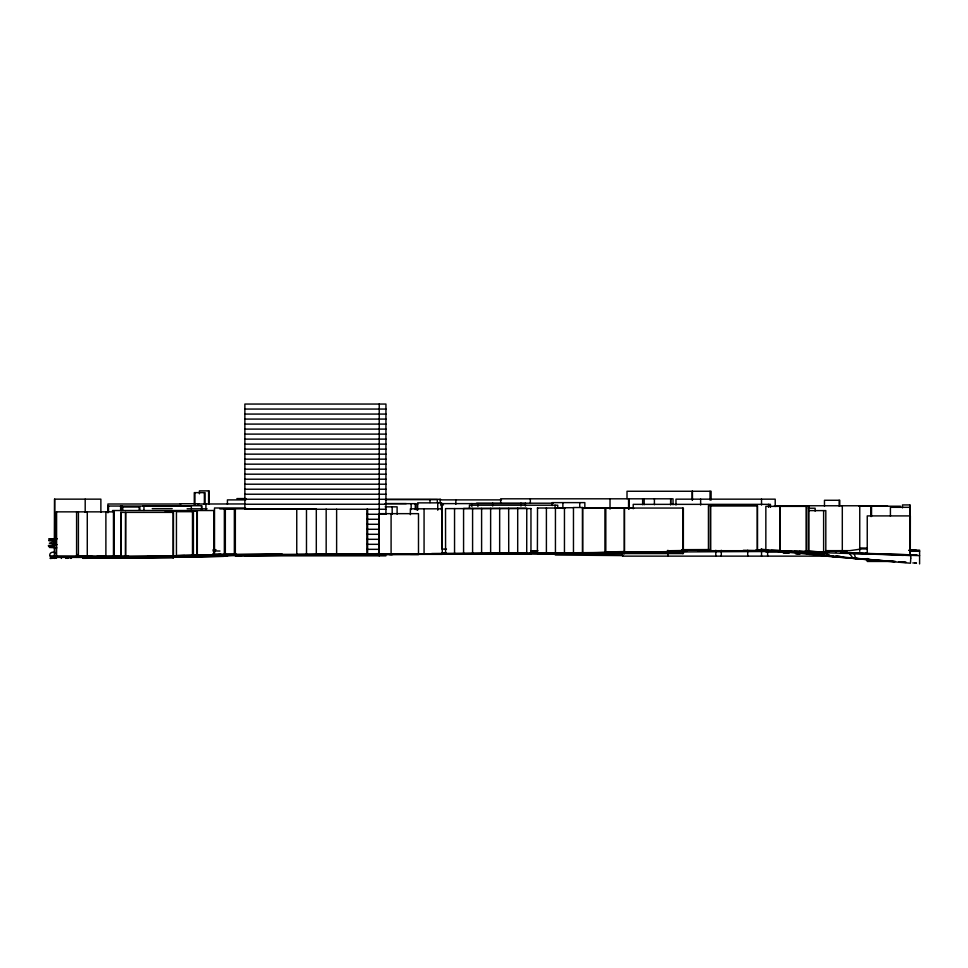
<?xml version="1.0" encoding="UTF-8"?>
<svg xmlns="http://www.w3.org/2000/svg" width="968" height="968" viewBox="0 0 968 968"><rect width="100%" height="100%" fill="white"/><g stroke="black" fill="none" stroke-linecap="round" stroke-linejoin="round"><path stroke-width="1.45" d="M441.118 554.24L432.684 554.168M854.454 558.173L894.384 561.621M686.554 551.07L686.772 550.465L667.315 550.756M147.741 556.213L184.779 555.632L92.105 557.314L128.72 556.322M213.371 553.406L215.065 551.591L213.626 551.554M866.578 552.909L865.368 553.623L866.529 553.672M829.588 555.136L828.318 555.196M228.642 555.148L223.56 556.37L83.224 558.342M70.979 558.415L71.656 557.737L70.204 557.58M57.064 544.621L49.09 546.109L50.639 546.509L49.356 547.452L56.882 547.864M841.724 552.401L847.254 550.961L836.074 550.877L835.36 551.736L835.916 552.28M130.922 557.205L56.362 557.217M55.285 541.209L49.344 543.254L55.551 544.197M829.261 552.087L776.868 551.276L782.834 551.373M282.051 553.865L145.442 556.273L50.409 555.886L55.539 557.604L50.421 557.786L56.543 558.028L50.082 558.391L53.228 558.294C47.19 557.169 49.61 550.042 55.733 552.764M195.814 554.991L199.723 555.003M96.873 556.346L104.459 556.382M91.839 556.249L77.791 556.261L84.204 556.975M809.72 552.062L784.177 551.276M616.096 553.224L555.293 554.011L509.749 553.2L431.68 553.514M526.544 553.514L509.749 553.829L528.613 553.696L236.519 555.003L162.769 556.394M698.218 551.252L698.92 550.356L710.778 550.308M242.968 555.148L235.381 556.116L340.821 554.192M213.02 549.751L215.961 549.655M115.047 556.346L92.807 556.842M559.698 553.2L539.357 553.611L567.272 553.2M601.515 553.273L537.663 553.224M102.197 558.27L82.716 558.234L148.031 556.709L127.885 557.12M114.369 558.137L190.974 556.987M228.121 555.463L210.371 556.201L244.529 555.342L236.519 555.317M530.742 550.865L537.966 550.707M531.142 551.542L537.179 551.409M605.23 551.978L624.336 551.554M825.764 550.659L849.831 550.659L860.649 549.11L859.511 549.05M794.341 551.748L793.651 551.748M161.741 556.418L137.141 557.096M190.974 556.915L224.14 556.273L224.987 556.201L198.053 556.455L236.519 555.124L362.855 554.18M54.365 540.18L48.678 540.555L54.365 541.027M177.483 555.438L190.974 555.172C388.313 555.075 585.652 552.014 782.979 551.47L789.416 551.554M387.611 554.192L282.051 554.821M400.244 554.18L327.595 554.724M530.319 552.571L537.663 552.438M646.37 551.748L573.274 553.091L686.735 551.337M54.365 545.262L48.46 545.577L53.809 545.758M347.524 554.18L244.868 555.85L385.942 555.85M367.15 553.865L379.226 553.66L367.259 553.853M343.834 554.604L376.104 554.071L367.259 554.144M509.749 553.321L515.629 553.224M530.319 552.97L537.663 552.849M525.914 553.2L432.696 553.72M530.319 553.127L537.663 552.994M565.76 553.2L538.196 553.43M217.921 554.495L236.519 554.228M268.632 554.749L197.847 555.329L281.156 554.519M113.752 557.253L110.207 557.362L112.76 557.399M681.617 549.993L709.532 549.836M681.617 550.042L709.278 549.872M683.093 549.667L709.532 549.57M389.39 554.567L392.706 554.543M373.128 554.616L368.288 554.64L372.22 554.7M54.365 539.2L48.751 538.958L57.294 538.813M441.94 553.091L446.309 553.079M812.237 551.784L816.387 551.772M418.672 554.228L429.84 554.18M54.365 545.758L48.4 545.928L54.365 546.218M244.868 409.065L385.942 409.065M244.868 414.074L385.942 414.074M244.868 419.084L385.942 419.084M244.868 424.093L385.942 424.093M244.868 429.102L385.942 429.102M244.868 434.112L385.942 434.112M244.868 439.121L385.942 439.121M244.868 444.13L385.942 444.13M244.868 449.14L385.942 449.14M244.868 454.149L385.942 454.149M244.868 459.159L385.942 459.159M244.868 464.168L385.942 464.168M244.868 469.178L385.942 469.178M244.868 474.187L385.942 474.187M244.868 479.196L385.942 479.196M244.868 484.206L385.942 484.206M244.868 489.215L385.942 489.215M244.868 494.224L385.942 494.224M236.882 498.58L245.957 498.58M244.868 499.234L440.513 499.306M385.034 499.609L437.342 499.609L437.342 502.549M245.787 499.887L227.419 499.887L227.419 504.292M440.162 499.875L501.472 499.875M476.462 503.203L553.212 503.203M385.566 503.602L406.282 503.602M440.851 503.614L524.813 503.614M180.084 503.735L198.803 503.735M385.119 503.675L415.272 503.675L415.272 509.543M180.968 504.001L107.908 504.001L107.908 512.822M197.363 504.001L244.88 503.953M414.812 504.171L417.825 504.171M244.868 504.243L385.942 504.243M440.513 504.909L443.501 504.909M712.375 505.163L748.216 505.163M755.778 505.55L708.491 505.55L708.491 551.094L755.778 551.094M142.732 505.719L201.755 505.719L201.755 510.136M784.516 505.768L859.753 505.768L859.753 551.312M107.968 506.046L191.325 506.046L191.325 508.986M774.279 505.961L785.169 505.961M858.943 505.961L887.571 505.961M858.676 506.216L900.482 506.216M385.167 506.833L397.11 506.833L397.11 514.177M122.137 507.014L139.84 507.014L139.84 509.954M573.601 507.68L555.438 507.837L555.438 553.466L564.586 553.369M245.606 507.994L214.509 507.994L214.509 552.062M537.385 508.006L565.348 508.055M582.458 508.055L683.36 508.055L683.36 553.587L537.385 553.551L537.518 508.006M583.619 508.224L633.713 508.224M808.377 508.224L815.129 508.224L815.129 511.164M517.759 508.285L463.575 508.454L463.575 554.071L508.732 553.853L508.672 508.285M152.23 508.636L172.207 508.636M187.114 508.793L207.091 508.793M224.745 508.841L296.752 508.793L296.752 554.446M219.869 508.926L234.341 509.071L234.341 554.616L219.869 554.458M288.476 508.902L316.306 508.999L316.306 554.628M385.942 509.253L244.868 509.253L244.868 404.055L385.942 404.055L385.942 513.766M112.469 510.523L214.267 510.523L214.267 556.068M808.691 510.608L825.813 510.608L825.813 551.736M165.092 511.043L197.327 511.043L197.327 555.124M379.238 513.657L418.491 513.657L418.491 554.64L379.238 554.64M367.15 514.262L385.942 514.262M54.861 516.731L54.801 539.491M367.15 519.271L379.226 519.271M367.15 524.281L379.226 524.281M367.15 529.29L379.226 529.29M367.15 534.3L379.226 534.3M367.15 539.309L379.226 539.309M367.15 544.318L379.226 544.318M446.466 549.086L442.001 549.086L442.001 503.541M367.15 549.328L379.226 549.328M682.851 549.897L708.419 549.897M756.008 549.897L765.99 549.897M909.218 550.465L909.896 550.465M531.033 550.744L537.034 550.744M712.375 550.707L748.216 550.707M911.118 550.78L915.873 550.707L911.094 550.49M825.692 551.312L844.943 551.312M564.453 553.212L582.639 553.055L582.639 507.522L573.467 507.522L573.467 553.212M460.72 553.756L622.521 553.756M795.454 553.756L799.967 553.756M224.745 554.386L385.942 554.337M410.371 554.349L442.279 554.349L442.279 508.817L410.371 508.817L410.371 514.686M297.152 554.543L326.168 554.628L326.168 509.095M325.381 554.761L367.61 554.761L367.61 509.216M113.97 556.068L120.867 556.068M825.813 556.14L622.593 556.14L622.593 551.736M169.63 556.588L186.739 556.588M189.28 556.588L197.327 556.588M895.485 561.452L867.243 561.452L867.243 558.512M780.329 551.119L778.369 551.131L781.321 551.216M236.519 554.773L260.247 554.797M867.425 548.566L861.024 548.541M860.975 548.566L866.832 548.602M622.86 555.584L555.293 555.015M859.596 548.311L867.134 548.384M909.279 550.054L915.849 550.102L909.847 550.005L913.477 550.126L911.07 550.042M840.49 553.115L917.035 554.93L913.296 554.773M220.837 554.168L212.936 553.89M743.315 550.296L780.051 550.877M782.205 551.457L919.6 555.632M212.948 550.913L219.954 551.034M756.54 550.187L780.051 550.635M756.54 550.175L780.051 550.623L771.23 550.296M909.315 550.175L919.6 550.163L919.6 563.945M756.54 549.993L766.825 550.211M912.316 550.054L909.581 549.993M912.546 550.066L915.788 550.175L911.783 550.054L913.828 550.102M815.419 552.28L828.765 552.232L794.486 551.264M782.979 551.312L816.605 552.377M828.523 552.474L787.625 551.276M806.38 551.312L822.147 551.917L807.082 551.264M909.509 549.981L913.477 550.126M910.973 554.87L841.071 552.534L848.936 552.764L853.05 558.306L882.683 560.654M805.884 551.288L823.986 552.111L826.224 553.369L804.638 551.312M808.498 553.902L811.365 554.047M817.077 554.325L819.944 554.458M900.53 555.257L903.434 555.402M764.635 549.509L760.812 549.376L765.204 550.199M799.144 551.288L809.526 551.869L811.898 553.103L796.688 551.542M788.751 553.006L782.979 552.704L789.017 553.103M795.962 553.394L800.282 553.623M807.494 553.999L810.373 554.156M912.824 562.928L916.49 563.086L914.651 562.868M909.315 550.623L919.6 551.24L909.315 550.465M817.996 554.591L820.949 554.761M796.567 553.575L799.58 553.756M807.13 554.228L810.143 554.422M777.05 550.78L780.014 550.974M817.488 554.918L820.404 555.112M887.003 560.944L894.263 561.44M901.559 561.948L905.951 562.251M826.236 555.511L829.31 555.729C828.499 554.422 823.296 552.329 824.119 554.168L788.436 551.445M898.788 561.936L906.109 562.456M828.523 556.418L871.127 559.77L863.783 559.081M766.644 550.32L874.056 560.339M860.842 558.814L784.443 551.3M70.192 557.568L68.438 557.06M76.593 555.971L114.224 557.386L114.224 511.854L56.362 511.854L56.362 557.399L114.224 557.399L113.462 557.157M65.691 557.036L68.801 558.028L65.703 558.354M67.312 558.427L66.671 557.048M61.444 558.451L60.887 556.975M910.283 555.571L910.343 515.908L867.243 515.908L867.243 554.107M910.077 552.861L910.077 507.317L890.415 507.317L890.415 516.138M909.944 552.861L909.896 504.933L902.491 504.933L902.491 507.873M909.835 504.933L909.835 550.465M871.539 506.216L871.539 516.501M870.74 506.216L870.74 516.501M842.305 505.768L842.305 551.312M839.788 506.143L839.788 500.274L824.47 500.274L824.47 506.143M839.147 500.274L839.147 506.143M823.623 510.608L823.623 551.736M808.413 506.361L808.413 551.893M806.489 506.458L806.489 551.99M806.332 506.458L806.332 551.99M780.087 506.458L780.087 551.99M779.942 506.458L779.942 551.99M775.211 506.506L775.211 499.161L675.979 499.161L675.979 505.042M770.431 507.292L770.431 504.352L633.217 504.352L633.217 508.769M768.58 504.352L768.58 507.292M767.636 550.272L767.636 556.14M761.526 499.161L761.526 505.042M761.538 548.795L761.538 556.14M757.387 505.719L757.387 551.252M747.707 550.272L747.707 556.14M721.293 550.272L721.293 556.14M715.8 550.272L715.8 556.14M711.105 500.069L711.105 491.26L627.01 491.26L627.01 498.605M710.028 491.26L710.028 500.069M708.673 505.55L708.673 551.094M700.638 499.161L700.638 505.042M692.447 491.26L692.447 500.069M692.168 491.26L692.168 500.069M682.73 508.055L682.73 553.587M673.038 504.679L673.038 498.81L500.662 498.81L500.662 503.215M667.908 550.272L667.908 556.14M654.404 498.835L654.404 504.715M644.168 498.835L644.168 504.715M642.643 498.835L642.643 504.715M629.055 498.835L629.055 509.12M628.571 498.835L628.571 509.12M624.505 508.055L624.505 553.587M624.312 508.055L624.312 553.587M610.021 498.835L610.021 509.12M605.823 508.055L605.823 553.587M604.927 508.055L604.927 553.587M584.841 508.49L584.841 502.622L552.244 502.622L552.244 505.562M582.506 507.522L582.506 553.055M579.735 502.622L579.735 507.026M564.453 507.68L564.453 553.369M562.88 502.622L562.88 508.49M557.737 508.139L557.737 505.211L469.444 505.211L469.444 508.139M555.063 505.211L555.063 508.139M546.4 507.922L546.4 553.551M530.331 498.81L530.331 503.215M526.713 553.744L526.774 508.2L517.698 508.2L517.698 553.829M525.382 503.118L525.382 506.058M520.966 503.118L520.966 506.058M499.657 508.321L499.657 553.89M492.688 503.118L492.688 506.058M490.631 508.357L490.631 553.926M481.604 508.394L481.604 553.962M477.902 503.541L477.902 506.482M472.59 508.418L472.59 553.999M471.827 503.541L471.827 506.482M455.855 499.875L455.855 504.28M454.549 508.539L454.549 554.144M441.493 510.209L441.493 502.864L417.656 502.864L417.656 510.209M440.162 499.306L440.162 502.803M437.742 502.864L437.742 510.209M429.998 499.609L429.998 502.549M424.069 508.817L424.069 554.349M416.93 504.171L416.93 510.051M411.158 503.675L411.158 509.543M392.173 506.833L392.173 514.177M391.096 513.657L391.096 554.64M379.262 513.657L379.262 554.64M379.226 404.055L379.226 555.85M366.957 509.216L366.957 554.761M336.622 509.216L336.622 554.761M306.481 508.902L306.481 554.543M235.345 508.793L235.345 554.386M225.338 508.841L225.338 554.458M224.346 509.071L224.346 554.616M214.097 510.523L214.097 554.591M209.185 504.098L209.185 490.873L199.42 490.873L199.42 493.813M208.592 490.873L208.592 504.098M205.918 503.953L205.918 509.834M205.034 504.376L205.034 492.627L194.278 492.627L194.278 504.376M204.357 492.627L204.357 504.376M201.525 505.719L201.525 510.136M196.843 511.043L196.843 555.124M194.955 492.627L194.955 504.376M192.487 511.685L192.487 557.229M173.163 512.375L173.163 557.907M143.954 506.046L143.954 510.451M139.21 507.014L139.21 509.954M122.742 507.014L122.742 509.954M122.065 506.046L122.065 510.451M120.939 512.375L120.939 557.907M120.843 506.046L120.843 510.451M120.625 506.046L120.625 510.451M113.462 511.854L113.462 557.399M108.525 506.046L108.525 511.927M105.887 511.854L105.887 557.399M100.878 512.375L100.878 499.149L54.535 499.149L54.535 544.681L54.68 499.149M87.277 511.854L87.277 557.399M85.196 499.149L85.196 512.375M78.408 511.854L78.408 557.399M77.053 554.458L77.053 557.399M76.593 511.854L76.593 557.399M56.507 511.854L56.507 557.399M54.365 538.293L54.365 558.476M910.743 558.197L910.501 563.219L855.809 558.572L853.897 552.958L910.864 555.596L910.743 558.197M453.254 554.168L464.216 554.083L453.254 554.228M836.025 556.213L840.297 556.515L836.025 556.213M833.375 556.491L828.523 555.995L833.375 556.491M757.412 505.719L710.73 505.719L710.73 551.252L757.412 551.252L757.412 505.719M808.837 506.361L765.845 506.361L765.845 551.893L808.837 551.893L808.837 506.361M530.96 508.563L445.522 508.611L445.582 554.144L530.96 554.095L530.96 508.563M193.406 511.685L176.442 511.685L176.442 557.229L193.406 557.229L193.406 511.685M173.466 512.375L120.843 512.375L120.843 557.907L173.466 557.907L173.466 512.375M670.691 504.679L670.691 498.81L670.63 504.715M125.598 557.907L125.598 512.375L125.501 557.907"/></g></svg>
